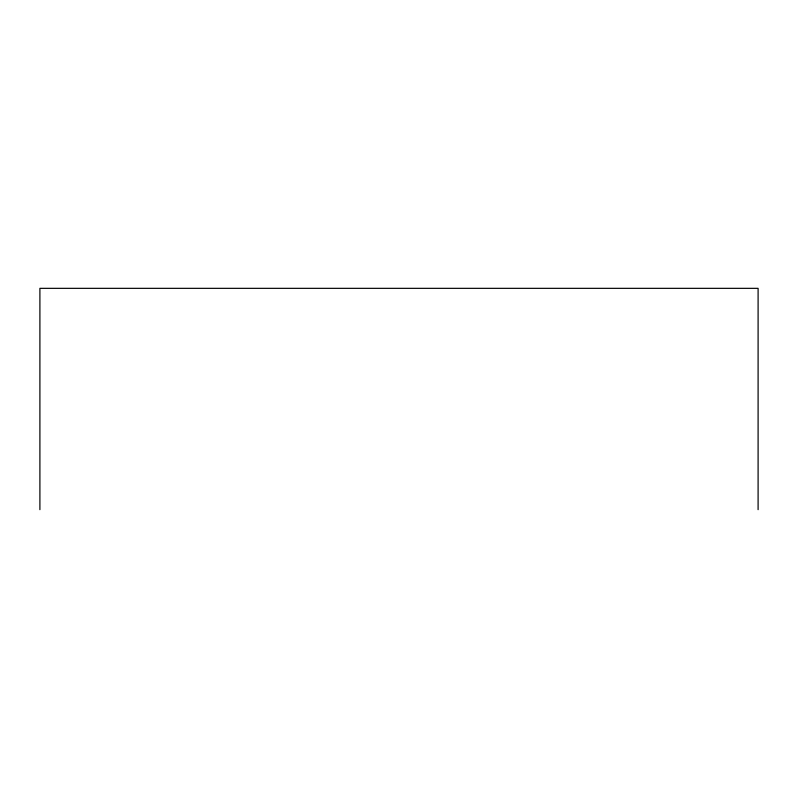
<?xml version="1.0" encoding="UTF-8"?>
<svg xmlns="http://www.w3.org/2000/svg" width="798" height="798" viewBox="0 0 798 798"><rect width="100%" height="100%" fill="white"/><g stroke="black" fill="none" stroke-linecap="round" stroke-linejoin="round"><path stroke-width="1.2" d="M758.1 509.663L758.1 288.337L39.9 288.337L39.9 509.663"/></g></svg>
